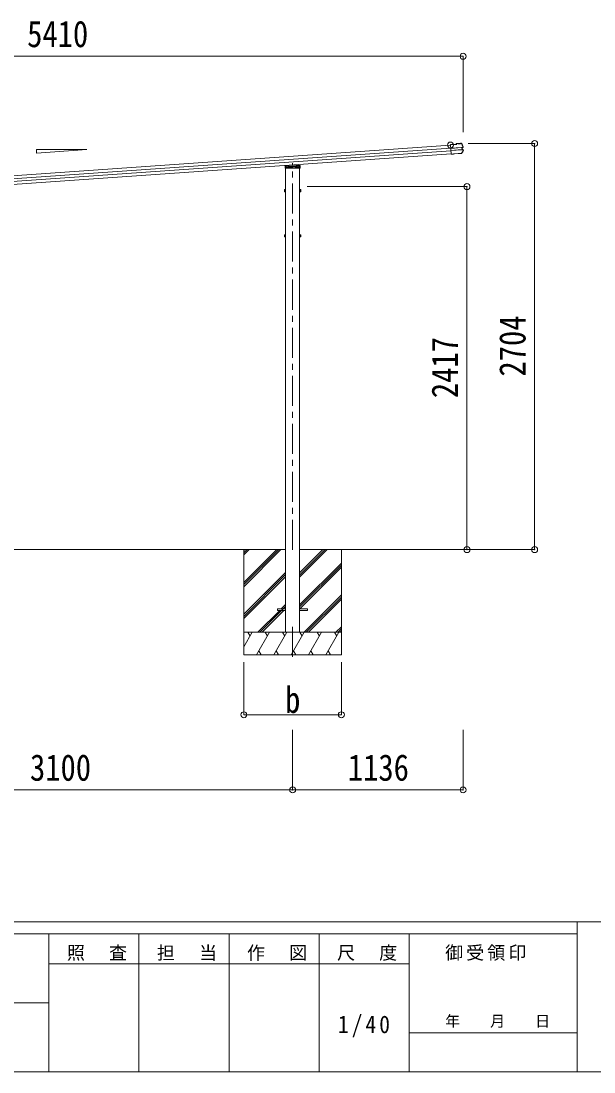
# Model space of a CAD drawing. Units: millimetres at full size, sheet at 1:40. Extents: x -11243 to 11243, y -7760 to 7760.
# Drawn here: x 3416 to 7234, y -7760 to -762 of the extents above; entities that cross this region are included whole.
import ezdxf
from ezdxf.enums import TextEntityAlignment as Align

# ---------------------------------------------------------------- set-up
doc = ezdxf.new("R2010")
doc.units = ezdxf.units.MM
doc.header["$LTSCALE"] = 40
doc.header["$PDMODE"] = 32
doc.header["$PDSIZE"] = 40
doc.linetypes.add('CHAIN1', pattern=[8, 5, -1, 1, -1])
doc.linetypes.add('DASHED1', pattern=[1.8, 1.2, -0.6])
for name, color, linetype, lineweight in [('0-0_0', 7, 'Continuous', 9), ('0-1_本体', 5, 'CHAIN1', 9), ('0-3_ELV2', 4, 'Continuous', 9), ('0-6_OTH_LINE', 6, 'Continuous', 9), ('0-7_SHAPE', 4, 'Continuous', 9), ('F-0_240', 7, 'Continuous', 9)]:
    doc.layers.add(name, color=color, linetype=linetype, lineweight=lineweight)
doc.styles.add('ＭＳ ゴシック', font='')
doc.styles.get('ＭＳ ゴシック').set_extended_font_data('MS Gothic')

msp = doc.modelspace()

# ---------------------------------------------------------------- linework, layer by layer
at = {"layer": '0-0_0'}
for p, q in [((2172.01, -4281.4), (5179.01, -4281.4)), ((4900.51, -4281.4), (4900.51, -4981.4)), ((4900.51, -4500.38), (5119.49, -4281.4)), ((4900.51, -4514.52), (5133.63, -4281.4)), ((4900.51, -4528.66), (5147.78, -4281.4)), ((4900.51, -4316.53), (4935.64, -4281.4)), ((4900.51, -4302.39), (4921.5, -4281.4)), ((4900.51, -4288.24), (4907.36, -4281.4)), ((5272.01, -4465.53), (5456.14, -4281.4)), ((5272.01, -4451.39), (5442, -4281.4)), ((5272.01, -4437.24), (5427.86, -4281.4)), ((5272.01, -4281.4), (6129.29, -4281.4)), ((5550.51, -4281.4), (5550.51, -4981.4)), ((5272.01, -4649.37), (5550.51, -4370.88)), ((5272.01, -4663.52), (5550.51, -4385.02)), ((5272.77, -4676.9), (5550.51, -4399.16)), ((4900.51, -4712.51), (5179.01, -4434.01)), ((4900.51, -4726.65), (5179.01, -4448.15)), ((4900.51, -4740.79), (5179.01, -4462.29)), ((5302.12, -4831.4), (5550.51, -4583.01)), ((5316.26, -4831.4), (5550.51, -4597.15)), ((5330.4, -4831.4), (5550.51, -4611.29)), ((4993.75, -4831.4), (5139.25, -4685.9)), ((5007.89, -4831.4), (5179.01, -4660.28)), ((5022.04, -4831.4), (5167.54, -4685.9)), ((5148.25, -4676.9), (5179.01, -4646.14)), ((5514.25, -4831.4), (5550.51, -4795.14)), ((5528.39, -4831.4), (5550.51, -4809.28)), ((5542.54, -4831.4), (5550.51, -4823.42)), ((4900.51, -4831.4), (5550.51, -4831.4)), ((4900.51, -4928.65), (4956.66, -4831.4)), ((4941.66, -4857.38), (4926.66, -4831.4)), ((4985.53, -4981.4), (5072.13, -4831.4)), ((5057.13, -4857.38), (5042.13, -4831.4)), ((5101, -4981.4), (5187.6, -4831.4)), ((5172.6, -4857.38), (5157.6, -4831.4)), ((5216.47, -4981.4), (5303.07, -4831.4)), ((5288.07, -4857.38), (5273.07, -4831.4)), ((5331.94, -4981.4), (5418.54, -4831.4)), ((5403.54, -4857.38), (5388.54, -4831.4)), ((5447.41, -4981.4), (5534.01, -4831.4)), ((5504.01, -4831.4), (5519.01, -4857.38)), ((5000.53, -4955.42), (5015.53, -4981.4)), ((5116, -4955.42), (5131, -4981.4)), ((5231.47, -4955.42), (5246.47, -4981.4)), ((5346.94, -4955.42), (5361.94, -4981.4)), ((5462.41, -4955.42), (5477.41, -4981.4)), ((4900.51, -4981.4), (5550.51, -4981.4))]:
    msp.add_line(p, q, dxfattribs=at)
at = {"layer": '0-1_本体'}
for p, q in [((5225.51, -4283.9), (5225.51, -1709.21)), ((5225.51, -4795.27), (5225.51, -5024.27))]:
    msp.add_line(p, q, dxfattribs=at)
at = {"layer": '0-3_ELV2'}
for p, q in [((6277.2, -1587.51), (1066.12, -1951.9)), ((6278.62, -1607.82), (1067.54, -1972.21)), ((6316.28, -1581.59), (6276.98, -1584.34)), ((6281.49, -1648.78), (6276.98, -1584.34)), ((6277.08, -1585.84), (6317.88, -1582.99)), ((6278.65, -1608.3), (6351.56, -1603.2)), ((6351.65, -1604.43), (6278.74, -1609.53)), ((6328.84, -1576.3), (6315.98, -1577.2)), ((6315.98, -1577.2), (6316.28, -1581.59)), ((6328.95, -1577.8), (6317.58, -1578.6)), ((6317.88, -1582.99), (6317.58, -1578.6)), ((6317.58, -1578.6), (6318.16, -1579.18)), ((6318.6, -1583.61), (6317.88, -1582.99)), ((6328.96, -1577.83), (6327.65, -1577.92)), ((6327.65, -1577.92), (6327.79, -1579.89)), ((6327.79, -1579.89), (6344.75, -1578.7)), ((6328.95, -1577.8), (6328.84, -1576.3)), ((6328.84, -1576.3), (6329.05, -1576.9)), ((6328.95, -1577.8), (6328.96, -1577.83)), ((6328.96, -1577.83), (6328.99, -1578.3)), ((6343.34, -1577.29), (6328.99, -1578.3)), ((6333.17, -1578.01), (6333.28, -1579.5)), ((6339.26, -1579.08), (6339.16, -1577.59)), ((6343.09, -1575.92), (6343.21, -1575.3)), ((6348.38, -1574.94), (6343.21, -1575.3)), ((6343.34, -1577.29), (6343.31, -1576.83)), ((6344.75, -1578.7), (6344.61, -1576.74)), ((6353.05, -1603.09), (6353.97, -1603.03)), ((6353.42, -1604.42), (6353.93, -1604.38)), ((6359.88, -1601.45), (6353.97, -1603.03)), ((6353.97, -1603.03), (6355.11, -1619.36)), ((6354.63, -1604.22), (6355.55, -1604.16)), ((6279.83, -1625.06), (1068.74, -1989.45)), ((6281.25, -1645.37), (1070.16, -2009.76)), ((6352.62, -1618.3), (6279.71, -1623.4)), ((6279.8, -1624.63), (6352.7, -1619.53)), ((6298.14, -1646.11), (6281.38, -1647.28)), ((6288.94, -1647.86), (6281.46, -1648.39)), ((6298.24, -1647.61), (6281.49, -1648.78)), ((6288.97, -1648.26), (6288.86, -1646.76)), ((6298.14, -1646.11), (6298.31, -1645.73)), ((6298.14, -1646.11), (6298.24, -1647.61)), ((6298.24, -1647.61), (6298.42, -1647.23)), ((6298.31, -1645.73), (6304.3, -1645.31)), ((6298.31, -1645.73), (6298.42, -1647.23)), ((6298.42, -1647.23), (6304.4, -1646.81)), ((6304.3, -1645.31), (6304.52, -1645.67)), ((6351.59, -1642.37), (6304.52, -1645.67)), ((6304.52, -1645.67), (6304.63, -1647.16)), ((6350.77, -1643.94), (6304.63, -1647.16)), ((6353.6, -1619.41), (6353.83, -1619.39)), ((6354.2, -1619.43), (6355.11, -1619.36)), ((6354.89, -1618.03), (6354.37, -1618.06)), ((6355.11, -1619.36), (6361.15, -1620.1)), ((6355.6, -1618.09), (6356.52, -1618.02)), ((5176.57, -1731.83), (5225.51, -1728.41)), ((5177.1, -1723.32), (5225.51, -1719.94)), ((5179.01, -4831.4), (5179.01, -1742.34)), ((5225.51, -1719.94), (5273.93, -1723.32)), ((5225.51, -1728.41), (5274.45, -1731.83)), ((5255.33, -1717.4), (5255.61, -1722.04)), ((5272.01, -4831.4), (5272.01, -1742.34)), ((5274.86, -1724.26), (5275.96, -1742.34)), ((5170.31, -1885.64), (5170.89, -1884.63)), ((5170.31, -1885.64), (5170.31, -1898.64)), ((5175.81, -1884.63), (5170.89, -1884.63)), ((5175.81, -1888.38), (5170.89, -1888.38)), ((5175.81, -1884.43), (5175.81, -1899.44)), ((5177.41, -1884.89), (5175.81, -1884.89)), ((5273.61, -1884.89), (5275.21, -1884.89)), ((5275.21, -1884.43), (5275.21, -1899.44)), ((5275.21, -1884.43), (5280.13, -1884.43)), ((5275.21, -1888.18), (5280.13, -1888.18)), ((5280.71, -1885.44), (5280.13, -1884.43)), ((5280.71, -1885.44), (5280.71, -1898.44)), ((5170.31, -1898.64), (5170.89, -1899.64)), ((5175.81, -1895.89), (5170.89, -1895.89)), ((5175.81, -1899.64), (5170.89, -1899.64)), ((5175.8, -1892.44), (5177.41, -1892.44)), ((5175.81, -1891.44), (5177.41, -1891.44)), ((5175.81, -1898.99), (5177.41, -1898.99)), ((5275.21, -1891.44), (5273.61, -1891.44)), ((5275.22, -1892.44), (5273.61, -1892.44)), ((5275.21, -1898.99), (5273.61, -1898.99)), ((5275.21, -1895.69), (5280.13, -1895.69)), ((5275.21, -1899.44), (5280.13, -1899.44)), ((5280.71, -1898.44), (5280.13, -1899.44)), ((5170.31, -2185.64), (5170.89, -2184.63)), ((5170.31, -2185.64), (5170.31, -2198.64)), ((5170.31, -2198.64), (5170.89, -2199.64)), ((5175.81, -2184.63), (5170.89, -2184.63)), ((5175.81, -2188.38), (5170.89, -2188.38)), ((5175.81, -2195.89), (5170.89, -2195.89)), ((5175.81, -2199.64), (5170.89, -2199.64)), ((5175.8, -2192.44), (5177.41, -2192.44)), ((5175.81, -2184.43), (5175.81, -2199.44)), ((5177.41, -2184.89), (5175.81, -2184.89)), ((5175.81, -2191.44), (5177.41, -2191.44)), ((5175.81, -2198.99), (5177.41, -2198.99)), ((5273.61, -2184.89), (5275.21, -2184.89)), ((5275.21, -2191.44), (5273.61, -2191.44)), ((5275.22, -2192.44), (5273.61, -2192.44)), ((5275.21, -2198.99), (5273.61, -2198.99)), ((5275.21, -2184.43), (5275.21, -2199.44)), ((5275.21, -2184.43), (5280.13, -2184.43)), ((5275.21, -2188.18), (5280.13, -2188.18)), ((5275.21, -2195.69), (5280.13, -2195.69)), ((5275.21, -2199.44), (5280.13, -2199.44)), ((5280.71, -2185.44), (5280.13, -2184.43)), ((5280.71, -2198.44), (5280.13, -2199.44)), ((5280.71, -2185.44), (5280.71, -2198.44)), ((5125.51, -4676.9), (5179.01, -4676.9)), ((5325.51, -4676.9), (5272.01, -4676.9))]:
    msp.add_line(p, q, dxfattribs=at)
at = {"layer": '0-3_ELV2', "linetype": 'DASHED1'}
for p, q in [((5176.64, -1731.84), (5274.38, -1731.84)), ((5179.12, -1725.19), (5178.07, -1742.34)), ((5178.54, -1734.64), (5183.51, -1734.64)), ((5178.59, -1733.84), (5272.44, -1733.84)), ((5225.51, -1730.41), (5178.6, -1733.69)), ((5225.51, -1721.94), (5179.12, -1725.19)), ((5182.31, -1724.96), (5182.31, -1738.6)), ((5182.31, -1738.6), (5183.31, -1740.34)), ((5267.71, -1740.34), (5183.31, -1740.34)), ((5183.51, -1724.88), (5183.51, -1740.34)), ((5185.01, -1733.24), (5185.01, -1740.34)), ((5188.11, -1733.84), (5188.11, -1740.34)), ((5188.24, -1733.84), (5188.24, -1740.34)), ((5188.51, -1733), (5188.51, -1740.34)), ((5188.51, -1738.6), (5191.51, -1738.6)), ((5191.51, -1732.79), (5191.51, -1740.34)), ((5194.75, -1732.78), (5195.44, -1721.59)), ((5197.45, -1721.45), (5196.17, -1742.34)), ((5199.51, -1731.84), (5199.51, -1733.84)), ((5204.01, -1734.64), (5204.01, -1731.91)), ((5205.51, -1734.64), (5204.01, -1734.64)), ((5205.51, -1731.81), (5205.51, -1734.64)), ((5271.91, -1725.19), (5225.51, -1721.94)), ((5272.43, -1733.69), (5225.51, -1730.41)), ((5245.51, -1734.64), (5245.51, -1731.81)), ((5245.51, -1734.64), (5247.01, -1734.64)), ((5247.01, -1731.91), (5247.01, -1734.64)), ((5251.51, -1733.84), (5251.51, -1731.84)), ((5253.33, -1717.54), (5254.85, -1742.34)), ((5255.61, -1722.04), (5256.27, -1732.78)), ((5259.51, -1732.79), (5259.51, -1740.34)), ((5259.51, -1738.6), (5262.51, -1738.6)), ((5262.51, -1733), (5262.51, -1740.34)), ((5262.78, -1733.84), (5262.78, -1740.34)), ((5262.91, -1733.84), (5262.91, -1740.34)), ((5266.01, -1733.24), (5266.01, -1740.34)), ((5267.51, -1724.88), (5267.51, -1740.34)), ((5267.51, -1734.64), (5272.48, -1734.64)), ((5267.71, -1740.34), (5268.71, -1738.6)), ((5268.71, -1724.96), (5268.71, -1738.6)), ((5272.96, -1742.34), (5271.91, -1725.19))]:
    msp.add_line(p, q, dxfattribs=at)
at = {"layer": '0-3_ELV2'}
for points in [[(6348.81, -1576.41), (6343.31, -1576.8), (6343.21, -1575.3)], [(6344.61, -1576.74), (6343.31, -1576.83), (6343.31, -1576.8)], [(6349.96, -1577.07), (6355.48, -1588.29), (6360.72, -1599.66)], [(6360.27, -1602.89), (6355.55, -1604.16), (6356.52, -1618.02), (6361.33, -1618.61)], [(6304.3, -1645.31), (6304.4, -1646.81), (6304.63, -1647.16)], [(6362.16, -1621.97), (6356.99, -1632.23), (6351.59, -1642.37)], [(5275.96, -1742.34), (5175.06, -1742.34), (5176.17, -1724.26)], [(5179.01, -1883.44), (5177.41, -1883.44), (5177.41, -1900.44), (5179.01, -1900.44)], [(5272.01, -1883.44), (5273.61, -1883.44), (5273.61, -1900.44), (5272.01, -1900.44)], [(5179.01, -2183.44), (5177.41, -2183.44), (5177.41, -2200.44), (5179.01, -2200.44)], [(5272.01, -2183.44), (5273.61, -2183.44), (5273.61, -2200.44), (5272.01, -2200.44)], [(5125.51, -4676.9), (5125.51, -4685.9), (5179.01, -4685.9)], [(5325.51, -4676.9), (5325.51, -4685.9), (5272.01, -4685.9)]]:
    msp.add_lwpolyline(points, dxfattribs=at)
for centre, radius, start, end in [((6348.61, -1578.12), 3.19, 26.86597, 94.02466), ((6348.9, -1577.61), 1.2, 26.89869, 94.02902), ((5903.62, -1803.5), 502, 24.03393, 26.8619), ((6359.54, -1600.19), 1.3, 285.12702, 24.10936), ((6359.54, -1600.19), 2.8, 285, 24.03393), ((6350.55, -1640.75), 3.19, 273.987, 331.41712), ((5912.54, -1402.09), 502, 331.41438, 333.93986), ((6360.99, -1621.39), 1.3, 333.87402, 82.86161), ((6360.99, -1621.39), 2.8, 333.93986, 83), ((5176.64, -1732.83), 1, 94, 176.5), ((5177.16, -1724.32), 1, 94, 176.5), ((5273.86, -1724.32), 1, 3.5, 86), ((5274.38, -1732.83), 1, 3.5, 86), ((5173.63, -1886.51), 3.32, 145.61575, 214.38425), ((5182.73, -1892.14), 12.42, 162.41205, 197.58795), ((5277.39, -1886.31), 3.32, 325.61575, 34.38425), ((5268.29, -1891.94), 12.42, 342.41205, 17.58795), ((5173.63, -1897.76), 3.32, 145.61575, 214.38425), ((5277.39, -1897.56), 3.32, 325.61575, 34.38425), ((5173.63, -2186.51), 3.32, 145.61575, 214.38425), ((5182.73, -2192.14), 12.42, 162.41205, 197.58795), ((5173.63, -2197.76), 3.32, 145.61575, 214.38425), ((5277.39, -2186.31), 3.32, 325.61575, 34.38425), ((5268.29, -2191.94), 12.42, 342.41205, 17.58795), ((5277.39, -2197.56), 3.32, 325.61575, 34.38425)]:
    msp.add_arc(centre, radius, start, end, dxfattribs=at)
at = {"layer": '0-3_ELV2', "linetype": 'DASHED1'}
for centre, start, end in [((5176.64, -1732.84), 90, 176.5), ((5274.38, -1732.84), 3.5, 90)]:
    msp.add_arc(centre, 1, start, end, dxfattribs=at)
at = {"layer": '0-3_ELV2'}
for centre, major_axis, ratio, start_param, end_param in [((6318.24, -1580.38), (-0.08, 1.2), 0.052408, 5.1044164, 6.2220988), ((6307.42, -1772.37), (-34.91, 499.28), 0.052408, 5.0964197, 5.1044164), ((6329.27, -1580.09), (-0.22, 3.19), 0.016053, 5.3122341, 6.2220988), ((6343.32, -1579.11), (-0.22, 3.19), 0.016053, 0.0610865, 0.9709512), ((6351.58, -1603.49), (1.5, 0.1), 0.19438, 0.8222243, 1.5707963), ((6351.69, -1605.01), (2.99, 0.21), 0.19438, 0.9410649, 1.5707963), ((6351.58, -1603.49), (1.48, 0.4), 0.014741, 0.0756738, 0.8193583), ((6351.69, -1605.01), (2.95, 0.79), 0.014741, 0.0756738, 0.7041788), ((6352.58, -1617.72), (2.99, 0.21), 0.19438, 4.712389, 5.3421204), ((6352.68, -1619.24), (1.5, 0.1), 0.19438, 4.712389, 5.3570179), ((6352.68, -1619.24), (1.52, -0.19), 0.014741, 5.567803, 6.2075115), ((6352.58, -1617.71), (3.03, -0.37), 0.014741, 5.5790065, 6.2075115)]:
    msp.add_ellipse(centre, major_axis=major_axis, ratio=ratio, start_param=start_param, end_param=end_param, dxfattribs=at)
at = {"layer": '0-6_OTH_LINE'}
for p, q in [((6361.41, -996.31), (951.41, -996.31)), ((6361.41, -996.31), (6361.41, -1501.28)), ((6838.23, -1577.4), (6394.42, -1577.4)), ((6838.23, -4281.4), (6838.23, -1577.4)), ((6387.23, -1864.64), (5322.01, -1864.64)), ((6387.23, -1864.64), (6387.23, -4281.4)), ((6838.23, -4281.4), (6129.29, -4281.4)), ((4900.51, -5381.39), (4900.51, -5031.41)), ((5550.51, -5381.39), (5550.51, -5031.41)), ((4900.51, -5381.39), (5550.51, -5381.39)), ((5225.41, -5881.41), (5225.41, -5481.41)), ((6361.41, -5881.41), (6361.41, -5481.41)), ((2125.41, -5881.41), (5225.41, -5881.41)), ((5225.41, -5881.41), (6361.41, -5881.41))]:
    msp.add_line(p, q, dxfattribs=at)
for p in [(6361.41, -996.31), (6277.2, -1587.51), (6838.23, -1577.4), (6387.23, -1864.64), (6387.23, -4281.4), (6838.23, -4281.4), (4900.51, -5381.39), (5550.51, -5381.39), (5225.41, -5881.41), (6361.41, -5881.41)]:
    msp.add_point(p, dxfattribs=at)
at = {"layer": '0-7_SHAPE'}
for p, q in [((3518.25, -1617.94), (3854.25, -1617.94)), ((3518.25, -1641.43), (3518.25, -1617.94)), ((3854.25, -1617.94), (3518.25, -1641.43))]:
    msp.add_line(p, q, dxfattribs=at)
at = {"layer": 'F-0_240', "color": 5}
for p, q in [((-11242.74, -6760), (10677.26, -6760)), ((7121.58, -6760), (7121.58, -7760)), ((-11242.74, -6840), (7121.58, -6840)), ((3601.58, -6840), (3601.58, -7760)), ((4201.58, -6840), (4201.58, -7760)), ((4801.58, -6840), (4801.58, -7760)), ((5401.58, -6840), (5401.58, -7760)), ((6001.58, -6840), (6001.58, -7760)), ((3601.58, -7040), (6001.58, -7040)), ((-4598.42, -7300), (3601.58, -7300)), ((6001.58, -7500), (7121.58, -7500)), ((-11242.74, -7760), (10677.26, -7760))]:
    msp.add_line(p, q, dxfattribs=at)

# ---------------------------------------------------------------- texts
at = {"layer": '0-6_OTH_LINE', "color": 7, "style": 'ＭＳ ゴシック', "width": 0.85}
for s, p in [('5410', (3456.41, -988.31)), ('b', (5175.51, -5421.39)), ('3100', (3475.41, -5873.41)), ('1136', (5593.41, -5873.41))]:
    msp.add_text(s, height=176, dxfattribs=at).set_placement(p, align=Align.BOTTOM_LEFT)
for s, p in [('2704', (6830.23, -3129.4)), ('2417', (6379.23, -3273.02))]:
    msp.add_text(s, height=176, rotation=90, dxfattribs=at).set_placement(p, align=Align.BOTTOM_LEFT)
at = {"layer": 'F-0_240', "style": 'ＭＳ ゴシック'}
msp.add_text('年\u3000\u3000月\u3000\u3000日', height=73.31, dxfattribs=at).set_placement((6241.58, -7480), align=Align.BOTTOM_LEFT)
at = {"layer": 'F-0_240', "attachment_point": 7, "style": 'ＭＳ ゴシック'}
for s, insert, char_height in [('\\T1.17;照\u3000査', (3721.58, -7020), 87.98), ('\\T1.17;担\u3000当', (4321.58, -7020), 87.98), ('\\T1.17;作\u3000図', (4921.58, -7020), 87.98), ('\\T1.17;尺\u3000度', (5521.58, -7020), 87.98), ('\\T1.17;御受領印', (6241.58, -7020), 87.98), ('\\T1.28;\\W0.9;1/40', (5526.58, -7530), 117.3)]:
    msp.add_mtext(s, dxfattribs=dict(at, insert=insert, char_height=char_height))

doc.saveas('drawing.dxf')
